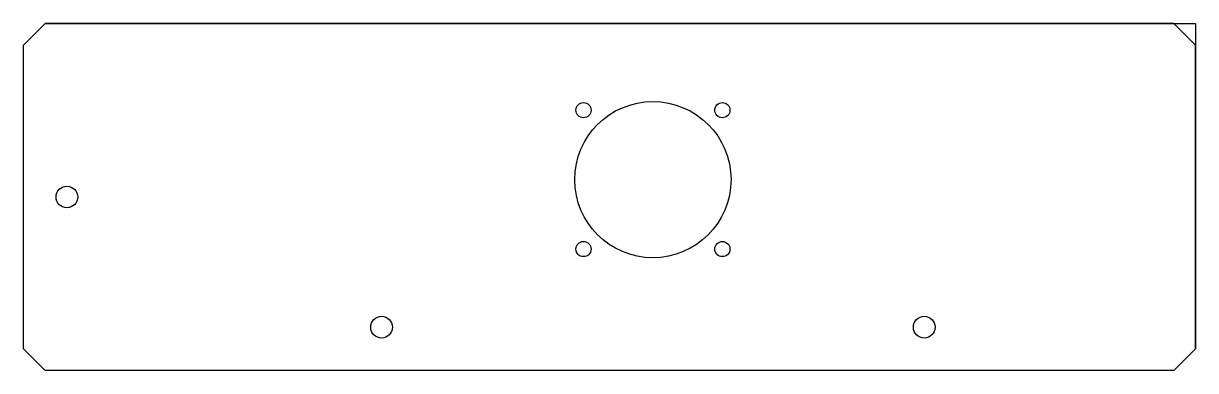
# Model space of a CAD drawing. Header units: millimetres. Extents: x -20 to 250, y -20 to 60.
import ezdxf

# ---------------------------------------------------------------- set-up
doc = ezdxf.new("R2010")
doc.units = ezdxf.units.MM
doc.layers.get('0').update_dxf_attribs({"linetype": 'CONTINUOUS'})

msp = doc.modelspace()

# ---------------------------------------------------------------- linework, layer by layer
for p, q in [((245, 60), (-15, 60)), ((245, 60), (250, 55)), ((250, -15), (250, 55))]:
    msp.add_line(p, q)
msp.add_lwpolyline([(-20, 55), (-15, 60), (250, 60), (250, -15), (245, -20), (-15, -20), (-20, -15)], close=True)
for centre, radius in [((125, 24), 18), ((109, 40), 1.75), ((141, 40), 1.75), ((-10, 20), 2.5), ((109, 8), 1.75), ((141, 8), 1.75), ((62.5, -10), 2.5), ((187.5, -10), 2.5)]:
    msp.add_circle(centre, radius)

doc.saveas('drawing.dxf')
